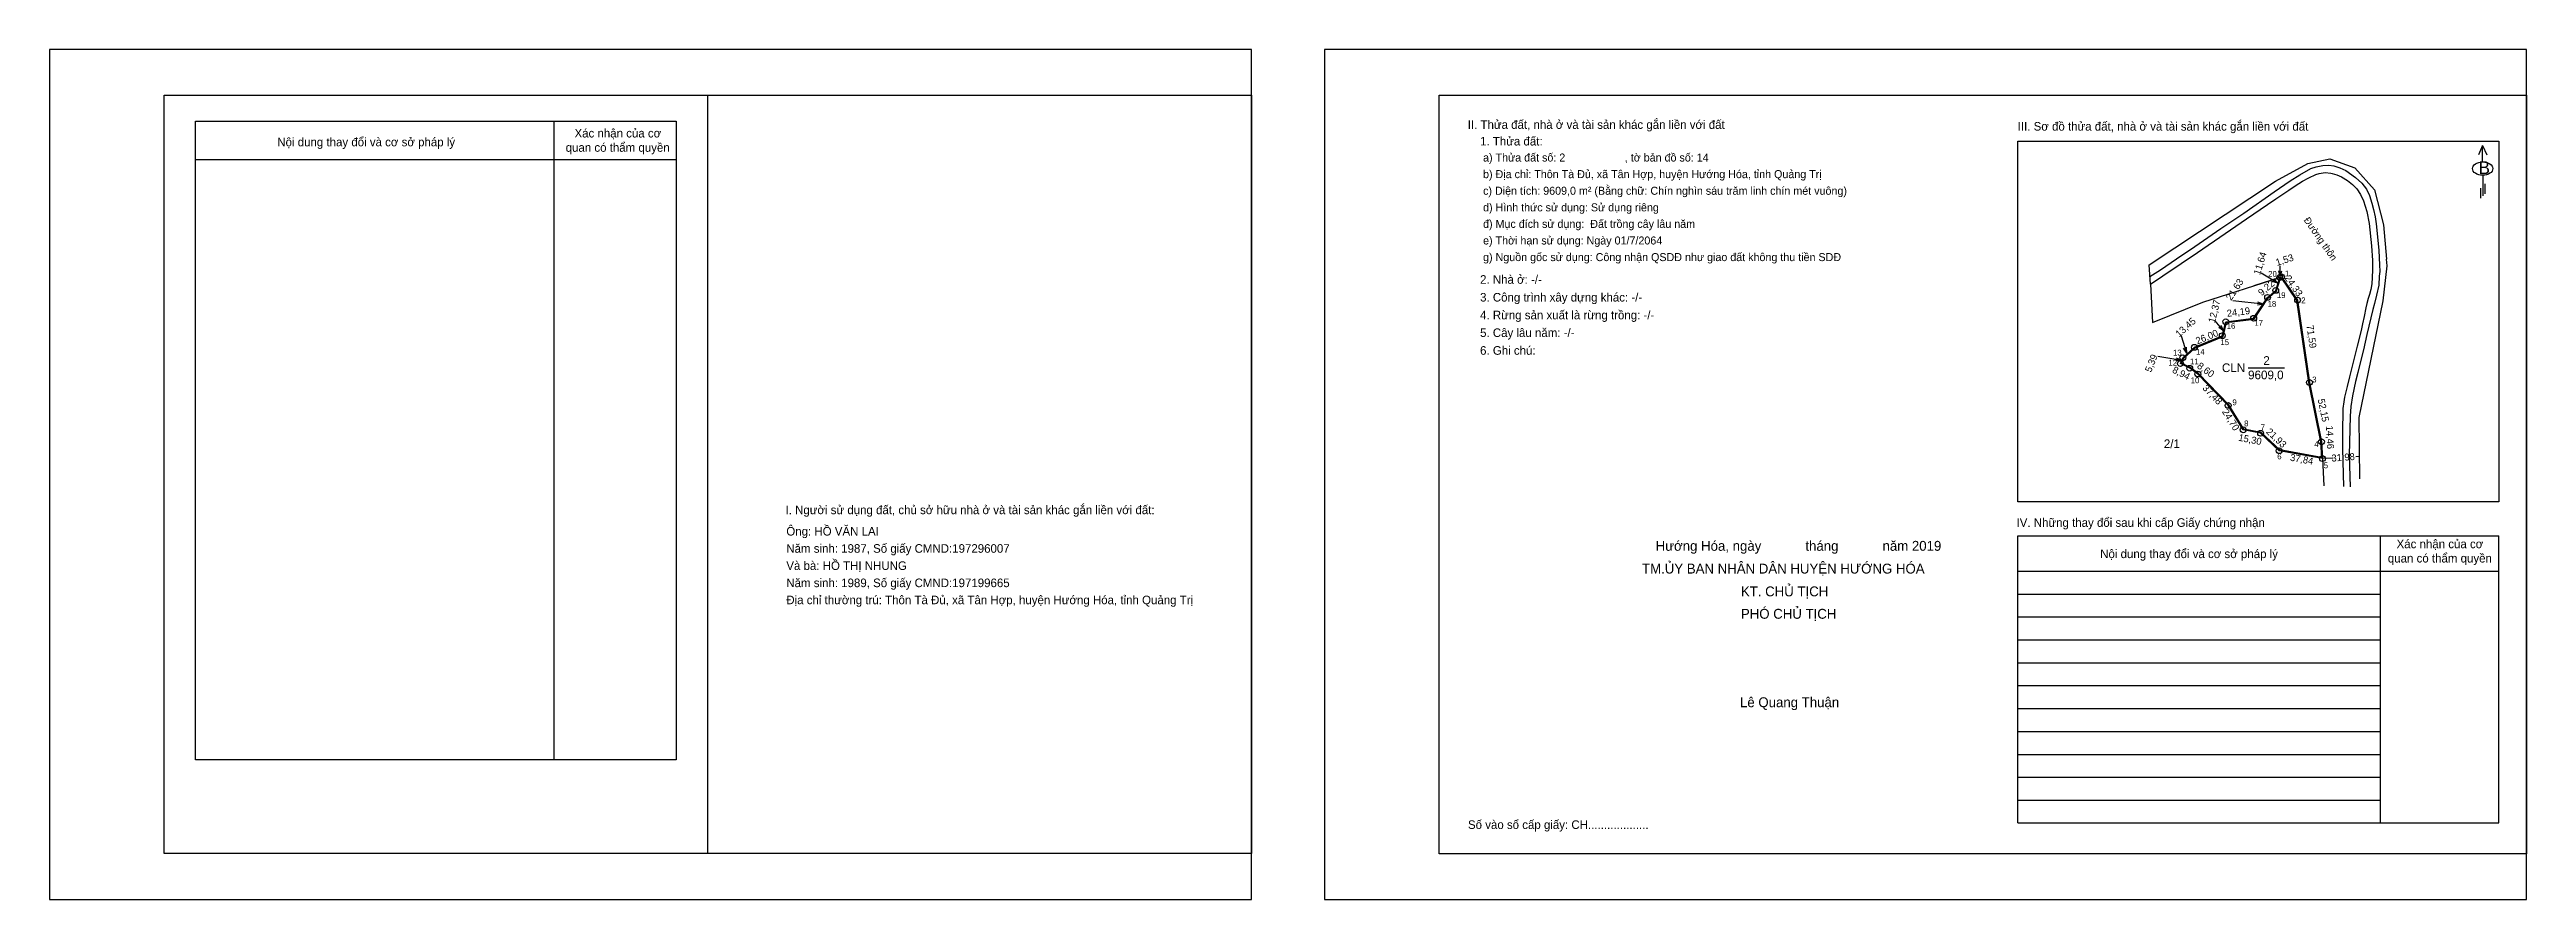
# Model space of a CAD drawing. Extents: x 551313 to 553445, y 1840666 to 1841397.
import ezdxf

# ---------------------------------------------------------------- set-up
doc = ezdxf.new("R2010")
doc.units = 0
for name, color, linetype in [('Level 1', 7, 'Continuous'), ('Level 11', 7, 'Continuous'), ('Level 12', 7, 'Continuous'), ('Level 13', 7, 'Continuous'), ('Level 14', 7, 'Continuous'), ('Level 15', 7, 'Continuous'), ('Level 16', 7, 'Continuous'), ('Level 17', 7, 'Continuous'), ('Level 18', 7, 'Continuous'), ('Level 19', 7, 'Continuous'), ('Level 2', 7, 'Continuous'), ('Level 20', 7, 'Continuous'), ('Level 3', 7, 'Continuous'), ('Level 4', 7, 'Continuous'), ('Level 5', 7, 'Continuous'), ('Level 6', 7, 'Continuous'), ('Level 8', 7, 'Continuous')]:
    doc.layers.add(name, color=color, linetype=linetype)

msp = doc.modelspace()

# ---------------------------------------------------------------- linework, layer by layer
at = {"layer": 'Level 1'}
for p, q in [((551438.6, 1841335.7), (551852.3, 1841335.7)), ((551438.6, 1840786), (551438.6, 1841335.7)), ((551852.3, 1841335.7), (551852.3, 1840786)), ((551438.6, 1841302.7), (551852.3, 1841302.7)), ((553007.1, 1840978.8), (553420.9, 1840978.8)), ((553318.8, 1840978.8), (553318.8, 1840731.7)), ((553007.1, 1840948.4), (553420.9, 1840948.4)), ((553007.1, 1840928.7), (553318.8, 1840928.7)), ((553007.1, 1840909), (553318.8, 1840909)), ((553007.1, 1840889.3), (553318.8, 1840889.3)), ((553007.1, 1840869.6), (553318.8, 1840869.6)), ((553007.1, 1840849.9), (553318.8, 1840849.9)), ((553007.1, 1840830.2), (553318.8, 1840830.2)), ((553007.1, 1840810.4), (553318.8, 1840810.4)), ((553007.1, 1840790.7), (553318.8, 1840790.7)), ((553007.1, 1840771), (553318.8, 1840771)), ((553007.1, 1840751.3), (553318.8, 1840751.3))]:
    msp.add_line(p, q, dxfattribs=at)
for points in [[(551747.1, 1841335.7), (551747.1, 1840786)], [(553007.1, 1840731.7), (553007.1, 1840978.8)], [(553420.9, 1840731.7), (553420.9, 1840978.8)], [(551852.3, 1840786), (551438.6, 1840786)]]:
    msp.add_lwpolyline(points, dxfattribs=at)
at = {"layer": 'Level 11'}
for centre in [(553222, 1841184), (553229, 1841190), (553232.4, 1841201.1), (553233.9, 1841201.6), (553186, 1841163), (553210, 1841166), (553247.8, 1841181.6), (553159, 1841141), (553183, 1841151), (553147, 1841127), (553149, 1841132), (553155, 1841123), (553162, 1841118), (553258, 1841110.8), (553188, 1841091), (553201, 1841070), (553216, 1841067), (553268.4, 1841059.7), (553232, 1841052), (553269.2, 1841045.2)]:
    msp.add_circle(centre, 2.5, dxfattribs=at)
at = {"layer": 'Level 12'}
for p, q in [((553232.4, 1841201.1), (553210.2, 1841194)), ((553269.2, 1841045.2), (553270.5, 1841021.9))]:
    msp.add_line(p, q, dxfattribs=at)
at = {"layer": 'Level 13'}
msp.add_line((553205.2, 1841123.4), (553236.6, 1841123.4), dxfattribs=at)
at = {"layer": 'Level 15'}
msp.add_lwpolyline([(553268.4, 1841046.2), (553232.4, 1841052.7), (553216.4, 1841067.7), (553201.5, 1841070.7), (553188.6, 1841091.5), (553162.5, 1841118.6), (553155.4, 1841123.7), (553148, 1841127.4), (553149.7, 1841131.5), (553159.4, 1841140.3), (553183.7, 1841150.4), (553186.6, 1841162.3), (553210.5, 1841165.3), (553222.6, 1841183.5), (553229.7, 1841189.5), (553233.1, 1841200.5), (553233.6, 1841200.7), (553247, 1841181.3), (553257.2, 1841110.6), (553267.6, 1841059.6)], close=True, dxfattribs=at)
at = {"layer": 'Level 16'}
for p, q in [((553222, 1841184), (553229, 1841190)), ((553229, 1841190), (553232.4, 1841201.1)), ((553232.4, 1841201.1), (553233.9, 1841201.6)), ((553233.9, 1841201.6), (553247.8, 1841181.6)), ((553186, 1841163), (553210, 1841166)), ((553210, 1841166), (553222, 1841184)), ((553247.8, 1841181.6), (553258, 1841110.8)), ((553159, 1841141), (553183, 1841151)), ((553183, 1841151), (553186, 1841163)), ((553147, 1841127), (553149, 1841132)), ((553155, 1841123), (553147, 1841127)), ((553149, 1841132), (553159, 1841141)), ((553162, 1841118), (553155, 1841123)), ((553188, 1841091), (553162, 1841118)), ((553258, 1841110.8), (553268.4, 1841059.7)), ((553201, 1841070), (553188, 1841091)), ((553216, 1841067), (553201, 1841070)), ((553232, 1841052), (553216, 1841067)), ((553268.4, 1841059.7), (553269.2, 1841045.2)), ((553269.2, 1841045.2), (553232, 1841052))]:
    msp.add_line(p, q, dxfattribs=at)
at = {"layer": 'Level 18'}
for p, q in [((553232.9, 1841202), (553232.9, 1841211.2)), ((553230.8, 1841196.3), (553216.6, 1841204.8)), ((553230.8, 1841196.3), (553225.9, 1841197.7)), ((553230.8, 1841196.3), (553227.3, 1841199.9)), ((553232.9, 1841202), (553231.6, 1841206.9)), ((553232.9, 1841202), (553234.2, 1841206.9)), ((553218.2, 1841178.1), (553192.1, 1841181.1)), ((553218.2, 1841178.1), (553213.3, 1841177.4)), ((553218.2, 1841178.1), (553213.6, 1841179.9)), ((553152.4, 1841136.1), (553147.9, 1841150.5)), ((553183.9, 1841155.3), (553176.8, 1841163.9)), ((553183.9, 1841155.3), (553179.9, 1841158.2)), ((553183.9, 1841155.3), (553181.9, 1841159.8)), ((553148.1, 1841129.8), (553127.5, 1841133)), ((553148.1, 1841129.8), (553143.1, 1841129.3)), ((553148.1, 1841129.8), (553143.5, 1841131.8)), ((553152.4, 1841136.1), (553149.7, 1841140.3)), ((553152.4, 1841136.1), (553152.2, 1841141.1)), ((553278.2, 1841045.7), (553269.2, 1841045.2)), ((553301.2, 1841047), (553297.8, 1841046.8))]:
    msp.add_line(p, q, dxfattribs=at)
at = {"layer": 'Level 19'}
for points in [[(553121.1, 1841195.4), (553120.1, 1841212), (553228.9, 1841283.9), (553256.7, 1841299.1), (553275.5, 1841303.2), (553297.2, 1841295.5), (553314.1, 1841276.5), (553321.8, 1841246.3), (553324.4, 1841216.8)], [(553301.3, 1841027.8), (553300.9, 1841080.5), (553321.4, 1841181), (553324.9, 1841211), (553324.4, 1841216.8)], [(553121.1, 1841195.4), (553123, 1841162.3), (553166.3, 1841179.8), (553232.4, 1841201.1)]]:
    msp.add_lwpolyline(points, dxfattribs=at)
at = {"layer": 'Level 2'}
for p, q in [((552508.9, 1841357.9), (553444.8, 1841357.9)), ((552508.9, 1840705.2), (552508.9, 1841357.9)), ((553007.1, 1841007.9), (553007.1, 1841318.5)), ((553007.1, 1841318.5), (553420.9, 1841318.5)), ((553420.9, 1841318.5), (553420.9, 1841007.9)), ((553420.9, 1841007.9), (553007.1, 1841007.9))]:
    msp.add_line(p, q, dxfattribs=at)
msp.add_lwpolyline([(552347.4, 1840705.3), (551411.5, 1840705.3), (551411.5, 1841357.9), (552347.4, 1841357.9)], close=True, dxfattribs=at)
for points in [[(551879.4, 1841357.9), (551879.4, 1840705.3)], [(553444.8, 1841357.9), (553444.8, 1840705.2), (552508.9, 1840705.2)]]:
    msp.add_lwpolyline(points, dxfattribs=at)
at = {"layer": 'Level 20'}
for points in [[(553120.7, 1841202), (553129.8, 1841207.8), (553143.7, 1841217.3), (553159.3, 1841227.8), (553181.7, 1841243.2), (553201.4, 1841256.6), (553227.7, 1841274.8), (553241.5, 1841284.2), (553249.8, 1841289.4), (553259.2, 1841294.8), (553263.7, 1841296.4), (553269.5, 1841297.6), (553274.8, 1841297.8), (553278.9, 1841297.2), (553284.3, 1841295.4), (553289.2, 1841293.1), (553297.6, 1841287.1), (553303, 1841282.3), (553307, 1841277), (553309.7, 1841271.6), (553311.8, 1841265.2), (553313.1, 1841259.6), (553314.5, 1841253.2), (553315.4, 1841247.3), (553316.3, 1841238.9), (553317.8, 1841224.3), (553318.4, 1841211.9), (553318.5, 1841206.4), (553318.1, 1841202.1), (553317.6, 1841194.6), (553315.7, 1841185.8), (553314.1, 1841178.8), (553312.7, 1841173.6), (553307.5, 1841151.9), (553304.6, 1841138.9), (553302.2, 1841129.9), (553299.6, 1841119.2), (553297.6, 1841111.6), (553295, 1841099.3), (553293.6, 1841090), (553293.2, 1841081.8), (553292.2, 1841048.1), (553293, 1841021)], [(553121.1, 1841195.4), (553131.9, 1841202.4), (553147.5, 1841213.1), (553161.6, 1841222.6), (553185.5, 1841239), (553203.7, 1841251.5), (553221.9, 1841263.8), (553229, 1841268.8), (553240.2, 1841276.2), (553245.7, 1841280.1), (553252.1, 1841283.9), (553257.5, 1841286.9), (553263.5, 1841289.8), (553266.4, 1841290.7), (553271.4, 1841291.4), (553276.3, 1841290.8), (553277.6, 1841290.5), (553281.6, 1841289.4), (553285.5, 1841287.6), (553290.8, 1841284.5), (553295.2, 1841281), (553298.9, 1841277.3), (553302, 1841272.6), (553304.5, 1841267), (553307.3, 1841257.9), (553309.3, 1841247.6), (553311.4, 1841228.4), (553312.2, 1841215.8), (553312.4, 1841207.7), (553312.1, 1841201), (553311.6, 1841195.6), (553310.8, 1841190.7), (553309.7, 1841186.5), (553308.6, 1841183), (553307.4, 1841178.6), (553306.6, 1841174.9), (553305.1, 1841167.5), (553303.8, 1841161.2), (553302.5, 1841155.5), (553299.2, 1841141.9), (553292.4, 1841115.5), (553290.4, 1841107.2), (553288.3, 1841098.1), (553287.6, 1841094.1), (553286.8, 1841088.4), (553286.8, 1841082.2), (553286.4, 1841073), (553286.4, 1841053.6), (553287.2, 1841021.1)]]:
    msp.add_lwpolyline(points, dxfattribs=at)
at = {"layer": 'Level 3'}
msp.add_lwpolyline([(551313, 1841397.3), (551313, 1840665.8), (552347.4, 1840665.8), (552347.4, 1841397.3)], close=True, dxfattribs=at)
at = {"layer": 'Level 4'}
msp.add_lwpolyline([(552410.4, 1841397.3), (552410.4, 1840665.8), (553444.8, 1840665.8), (553444.8, 1841397.3)], close=True, dxfattribs=at)
at = {"layer": 'Level 5'}
for p, q in [((553407, 1841314.6), (553403.4, 1841306.7)), ((553407, 1841300.6), (553407, 1841314.6)), ((553407, 1841314.6), (553410.6, 1841306.7)), ((553405.2, 1841278.1), (553405.2, 1841269.5)), ((553407.1, 1841289.1), (553407.1, 1841271.5)), ((553409.1, 1841281.7), (553409.1, 1841273.2)), ((553007.1, 1840731.7), (553420.9, 1840731.7))]:
    msp.add_line(p, q, dxfattribs=at)
msp.add_ellipse((553407.1, 1841294.8), major_axis=(8.75, 0), ratio=0.655849, dxfattribs=at)

# ---------------------------------------------------------------- texts
at = {"layer": 'Level 1'}
for s, height, p in [('Nội dung thay đổi và cơ sở pháp lý', 7.389, (551509, 1841314)), ('quan có thẩm quyền', 7.389, (551757.2, 1841309.3)), ('Xác nhận của cơ ', 7.389, (551764.8, 1841321.6)), ('I. Người sử dụng đất, chủ sở hữu nhà ở và tài sản khác gắn liền với đất:', 7.389, (551946.4, 1840997.4)), ('IV. Những thay đổi sau khi cấp Giấy chứng nhận', 7.389, (553005.9, 1840986.5)), ('Xác nhận của cơ ', 7.389, (553333, 1840968.1)), ('Nội dung thay đổi và cơ sở pháp lý', 7.389, (553077.9, 1840959.6)), ('quan có thẩm quyền', 7.389, (553325.5, 1840955.8)), ('Lê Quang Thuận', 8.506, (552767.9, 1840831.3))]:
    msp.add_text(s, height=height, dxfattribs=at).set_placement(p)
at = {"layer": 'Level 13'}
for s, p in [('CLN', (553182.7, 1841119.7)), ('2', (553218.3, 1841125.9)), ('9609,0', (553205.2, 1841113.5))]:
    msp.add_text(s, height=7.47, dxfattribs=at).set_placement(p)
at = {"layer": 'Level 14'}
for s, rotation, p in [('Đường thôn', 304.8203, (553252.8, 1841250.4)), ('11,64', 72.919, (553215.4, 1841202.8)), ('1,53', 17.8443, (553230.1, 1841211)), ('21,63', 56.3099, (553190.6, 1841180.8)), ('9,22', 40.6013, (553216.9, 1841184.9)), ('24,33', 304.8203, (553236.3, 1841200.5)), ('13,45', 41.9872, (553145.9, 1841149.3)), ('12,37', 75.9638, (553176.6, 1841161.6)), ('24,19', 7.125, (553187.3, 1841167.2)), ('26,00', 22.6199, (553161.6, 1841143.4)), ('71,59', 278.2071, (553255.4, 1841159.8)), ('5,39', 68.1986, (553121.7, 1841119)), ('8,94', 333.4349, (553139.4, 1841119.6)), ('8,60', 324.4623, (553160.7, 1841123.7)), ('37,48', 313.9191, (553165.4, 1841105.5)), ('24,70', 301.7595, (553182.5, 1841085.6)), ('52,15', 281.5362, (553265.1, 1841096.1)), ('15,30', 348.6901, (553196.5, 1841060.7)), ('21,93', 316.8476, (553220.2, 1841067.7)), ('14,46', 273.2106, (553272.2, 1841073.4)), ('37,84', 349.6938, (553241, 1841043.5)), ('31,98', 4.271, (553277.2, 1841042.6))]:
    msp.add_text(s, height=6, rotation=rotation, dxfattribs=at).set_placement(p)
at = {"layer": 'Level 17'}
for s, p in [('20', (553222.5, 1841201.7)), ('19', (553230, 1841183.4)), ('1', (553236.9, 1841202.1)), ('18', (553222, 1841175.9)), ('2', (553251, 1841179)), ('15', (553181.4, 1841142.9)), ('16', (553186.8, 1841156.9)), ('17', (553210.6, 1841159.5)), ('12', (553136.7, 1841125.3)), ('13', (553140.6, 1841133.9)), ('11', (553155.2, 1841126.3)), ('14', (553160.4, 1841134.7)), ('10', (553155.8, 1841110.1)), ('3', (553260.4, 1841110.8)), ('9', (553191.7, 1841091.2)), ('8', (553201.8, 1841073)), ('7', (553216.1, 1841069.8)), ('4', (553262.2, 1841055.2)), ('6', (553230.3, 1841044.6)), ('5', (553270.3, 1841036.9))]:
    msp.add_text(s, height=5, dxfattribs=at).set_placement(p)
at = {"layer": 'Level 5'}
for s, height, p in [('II. Thửa đất, nhà ở và tài sản khác gắn liền với đất', 7.389, (552533.6, 1841329)), ('III. Sơ đồ thửa đất, nhà ở và tài sản khác gắn liền với đất', 7.389, (553006.9, 1841327.5)), ('B', 11.1, (553403.5, 1841290.1)), ('Hướng Hóa, ngày            tháng            năm 2019', 8.506, (552695.3, 1840965.9)), ('TM.ỦY BAN NHÂN DÂN HUYỆN HƯỚNG HÓA', 8.506, (552683.6, 1840946.3)), ('KT. CHỦ TỊCH', 8.506, (552768.7, 1840926.7)), ('PHÓ CHỦ TỊCH', 8.506, (552768.7, 1840907.4)), ('Số vào sổ cấp giấy: CH...................', 7.389, (552533.8, 1840726.5))]:
    msp.add_text(s, height=height, dxfattribs=at).set_placement(p)
at = {"layer": 'Level 6'}
for s, height, p in [('1. Thửa đất: ', 7.389, (552544.2, 1841314.7)), (' a) Thửa đất số: 2                    , tờ bản đồ số: 14', 6.896, (552544.2, 1841300.9)), (' b) Địa chỉ: Thôn Tà Đủ, xã Tân Hợp, huyện Hướng Hóa, tỉnh Quảng Trị', 6.896, (552544.2, 1841286.6)), (' c) Diện tích: 9609,0 m² (Bằng chữ: Chín nghìn sáu trăm linh chín mét vuông)', 6.896, (552544.2, 1841272.3)), (' d) Hình thức sử dụng: Sử dụng riêng', 6.896, (552544.2, 1841258)), (' đ) Mục đích sử dụng:  Đất trồng cây lâu năm', 6.896, (552544.2, 1841243.8)), (' e) Thời hạn sử dụng: Ngày 01/7/2064', 6.896, (552544.2, 1841229.5)), (' g) Nguồn gốc sử dụng: Công nhận QSDĐ như giao đất không thu tiền SDĐ', 6.896, (552544.2, 1841215.2)), ('3. Công trình xây dựng khác: -/-', 7.389, (552544.2, 1841180.4)), ('2. Nhà ở: -/-', 7.389, (552544.2, 1841195.7)), ('4. Rừng sản xuất là rừng trồng: -/-', 7.389, (552544.2, 1841165.1)), ('5. Cây lâu năm: -/-', 7.389, (552544.2, 1841149.9)), ('6. Ghi chú:', 7.389, (552544.2, 1841134.6)), ('Ông: HỒ VĂN LAI', 7.389, (551947.1, 1840979)), ('Và bà: HỒ THỊ NHUNG', 7.389, (551947.1, 1840949.4)), ('Năm sinh: 1987, Số giấy CMND:197296007', 7.389, (551947.1, 1840964.2)), ('Năm sinh: 1989, Số giấy CMND:197199665', 7.389, (551947.1, 1840934.6)), ('Địa chỉ thường trú: Thôn Tà Đủ, xã Tân Hợp, huyện Hướng Hóa, tỉnh Quảng Trị', 7.389, (551947.1, 1840919.9))]:
    msp.add_text(s, height=height, dxfattribs=at).set_placement(p)
at = {"layer": 'Level 8'}
msp.add_text('2/1', height=7.47, dxfattribs=at).set_placement((553132.7, 1841054.3))

doc.saveas('drawing.dxf')
